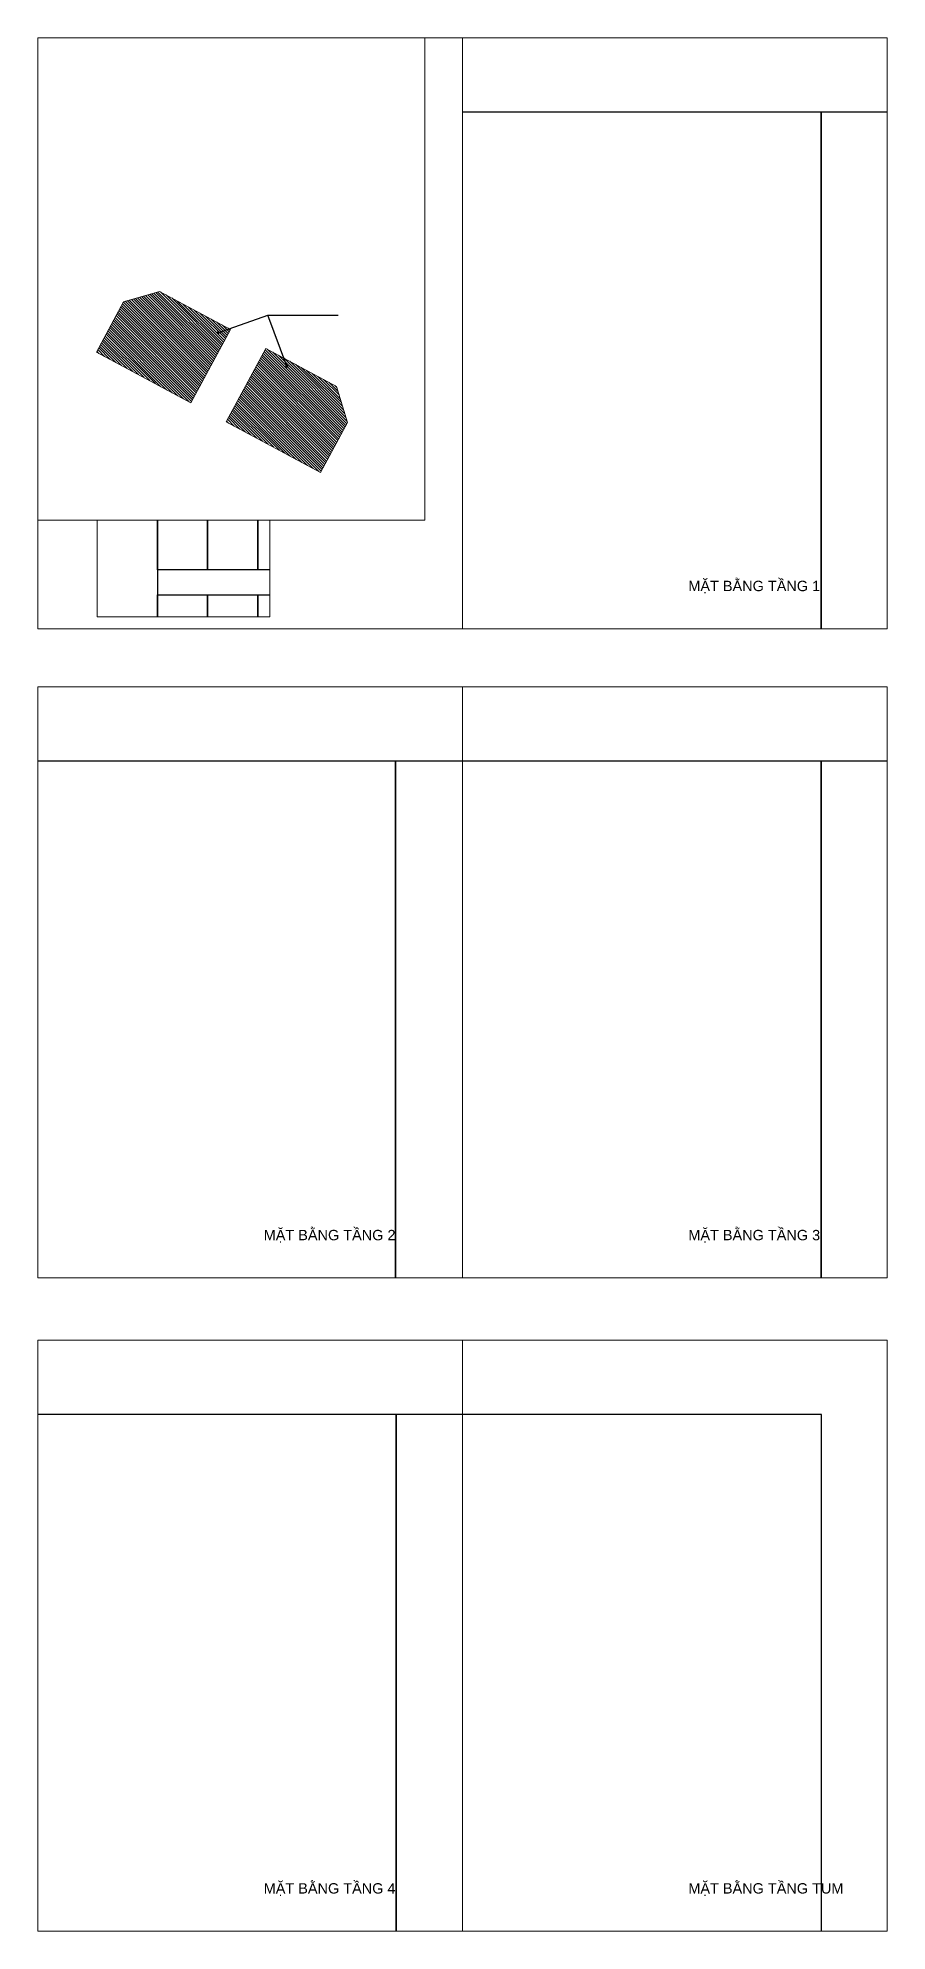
# Paper-space layout 'M26' of a CAD drawing. Header units: millimetres. Extents: x -299 to 929, y -16 to 624.
# Drawn here: x -299 to -12, y -16 to 624 of the extents above.
# The model-space entities are those that its viewports show. They can reach past a viewport. Long polylines and large blocks are cut down to what shows.
import ezdxf
from ezdxf.enums import TextEntityAlignment as Align

# ---------------------------------------------------------------- set-up
doc = ezdxf.new("R2010")
doc.units = ezdxf.units.MM
doc.header["$MEASUREMENT"] = 0
doc.layers.add('A-DO DIEN TICH', color=14, linetype='Continuous', lineweight=0, plot=False)
doc.layers.add('A-KY HIEU', color=34, linetype='Continuous', lineweight=20)
doc.layers.add('A-NET THAY', color=125, linetype='Continuous', lineweight=18)
doc.layers.add('A1- MAU 21', color=7, linetype='Continuous', lineweight=5, true_color=0x585858)
doc.layers.add('LUOI GIONG', color=160, linetype='Continuous', plot=False)
doc.styles.add('A1-arial', font='arial.ttf', dxfattribs={"width": 0.8})
doc.styles.get("Standard").update_dxf_attribs({"font": 'arial.ttf'})
doc.dimstyles.get("Standard").update_dxf_attribs({"dimtxt": 200, "dimasz": 0.18, "dimexe": 0.18, "dimexo": 0.0625, "dimgap": 0.09, "dimtad": 0, "dimtih": 1, "dimtoh": 1, "dimdec": 4, "dimzin": 0, "dimdsep": 46, "dimtxsty": 'Standard', "dimcen": 0.09, "dimadec": 0, "dimazin": 0, "dimtfac": 1, "dimtdec": 4, "dimtofl": 0, "dimtmove": 0, "dimatfit": 3, "dimfxl": 1, "dimtolj": 1, "dimtzin": 0, "dimarcsym": 0})

# ---------------------------------------------------------------- blocks, each defined once
blk = doc.blocks.new('Drawing Title - Metric')
at = {"style": 'A1-arial', "flags": 8}
blk.add_attdef('VIEWNAME', text='', height=4, dxfattribs=at).set_placement((25.62, -12.99), align=Align.BOTTOM_LEFT)
blk.add_attdef('VPSCALE', text='', height=2, dxfattribs=at).set_placement((54.7, -14.31), align=Align.TOP_RIGHT)

msp = doc.modelspace()

# ---------------------------------------------------------------- linework, layer by layer
at = {"layer": 'LUOI GIONG'}
for points in [[(145697, -875000), (-100000, -875000), (-100000, -937500), (145697, -937500)], [(-29303, -875000), (20697, -875000), (20697, -937500), (-29303, -937500)], [(20697, -875000), (45697, -875000), (45697, -900000), (20697, -900000)], [(45697, -875000), (70697, -875000), (70697, -900000), (45697, -900000)], [(70697, -875000), (95697, -875000), (95697, -900000), (70697, -900000)], [(120697, -900000), (145697, -900000), (145697, -875000), (120697, -875000)], [(145697, -900000), (170697, -900000), (170697, -875000), (145697, -875000)], [(170697, -900000), (195697, -900000), (195697, -875000), (170697, -875000)], [(195697, -900000), (220697, -900000), (220697, -875000), (195697, -875000)], [(220697, -900000), (245697, -900000), (245697, -875000), (220697, -875000)], [(20697, -912500), (45697, -912500), (45697, -937500), (20697, -937500)], [(45697, -912500), (70697, -912500), (70697, -937500), (45697, -937500)], [(70697, -912500), (95697, -912500), (95697, -937500), (70697, -937500)]]:
    msp.add_lwpolyline(points, close=True, dxfattribs=at)

psp = doc.layouts.new('M26')

# ---------------------------------------------------------------- hatches: boundary and pattern name
at = {"layer": 'A1- MAU 21'}
h = psp.add_hatch(dxfattribs=at)
h.set_pattern_fill('ANSI31', color=256, scale=5, angle=90)
h.set_pattern_definition([(135, (321.53517, 748.1812), (-0.44194174, -0.44194174), [])])
h.paths.add_polyline_path([(-278.95, 517.43), (-269.76, 534.45), (-257.61, 537.89), (-233.69, 525.07), (-247.06, 500.32)])
h = psp.add_hatch(dxfattribs=at)
h.set_pattern_fill('ANSI31', color=256, scale=5, angle=90)
h.set_pattern_definition([(135, (321.5151, 748.1439), (-0.44194174, -0.44194174), [])])
h.paths.add_polyline_path([(-203.22, 476.77), (-194.13, 493.58), (-197.81, 505.82), (-221.74, 518.66), (-235.12, 493.87)])

# ---------------------------------------------------------------- linework, layer by layer
at = {"layer": 'A-DO DIEN TICH'}
for points in [[(-298.76, 623.6), (-11.7, 623.6), (-11.7, 423.94), (-298.76, 423.94)], [(-278.95, 517.43), (-269.76, 534.45), (-257.61, 537.89), (-233.69, 525.07), (-247.06, 500.32)], [(-203.22, 476.77), (-194.13, 493.58), (-197.81, 505.82), (-221.74, 518.66), (-235.12, 493.87)], [(-298.76, 404.27), (-11.7, 404.27), (-11.7, 204.61), (-298.76, 204.61)], [(-298.76, 183.5), (-11.7, 183.5), (-11.7, -16.16), (-298.76, -16.16)]]:
    psp.add_lwpolyline(points, close=True, dxfattribs=at)

# ---------------------------------------------------------------- block references
at = {"layer": 'A-KY HIEU'}
ref = psp.add_blockref('Drawing Title - Metric', (-101.3, 446.95), dxfattribs=dict(at, xscale=0.875, yscale=0.875, zscale=0.875))
ref.add_attrib('VIEWNAME', 'MẶT BẰNG TẦNG 1', dxfattribs={"layer": '0', "height": 3.5, "style": 'A1-arial', "flags": 8}).set_placement((-78.89, 435.59), align=Align.BOTTOM_LEFT)
ref = psp.add_blockref('Drawing Title - Metric', (-244.83, 227.62), dxfattribs=dict(at, xscale=0.875, yscale=0.875, zscale=0.875))
ref.add_attrib('VIEWNAME', 'MẶT BẰNG TẦNG 2', dxfattribs={"layer": '0', "height": 3.5, "style": 'A1-arial', "flags": 8}).set_placement((-222.42, 216.25), align=Align.BOTTOM_LEFT)
ref = psp.add_blockref('Drawing Title - Metric', (-101.3, 227.62), dxfattribs=dict(at, xscale=0.875, yscale=0.875, zscale=0.875))
ref.add_attrib('VIEWNAME', 'MẶT BẰNG TẦNG 3', dxfattribs={"layer": '0', "height": 3.5, "style": 'A1-arial', "flags": 8}).set_placement((-78.89, 216.25), align=Align.BOTTOM_LEFT)
ref = psp.add_blockref('Drawing Title - Metric', (-244.83, 6.86), dxfattribs=dict(at, xscale=0.875, yscale=0.875, zscale=0.875))
ref.add_attrib('VIEWNAME', 'MẶT BẰNG TẦNG 4', dxfattribs={"layer": '0', "height": 3.5, "style": 'A1-arial', "flags": 8}).set_placement((-222.42, -4.51), align=Align.BOTTOM_LEFT)
ref = psp.add_blockref('Drawing Title - Metric', (-101.3, 6.86), dxfattribs=dict(at, xscale=0.875, yscale=0.875, zscale=0.875))
ref.add_attrib('VIEWNAME', 'MẶT BẰNG TẦNG TUM', dxfattribs={"layer": '0', "height": 3.5, "style": 'A1-arial', "flags": 8}).set_placement((-78.89, -4.51), align=Align.BOTTOM_LEFT)

# ---------------------------------------------------------------- leaders
at = {"layer": 'A-KY HIEU', "ltscale": 5}
for points in [[(-237.87, 523.95), (-221.05, 529.87), (-197.23, 529.87)], [(-214.63, 512.62), (-221.05, 529.87), (-197.23, 529.87)]]:
    psp.add_leader(points, dimstyle='Standard', override={"dimscale": 0.01, "dimasz": 100, "dimgap": 0.06, "dimtad": 0, "dimldrblk": 'Dot'}, dxfattribs=at)

# ---------------------------------------------------------------- viewports
at = {"layer": 'A-NET THAY'}
psp.add_viewport(center=(-233.36, 542.11), size=(130.8, 162.973), view_center_point=(2295251.3, 4199857.54), view_height=72044.785, dxfattribs=at)
for center, size, view_center_point, view_height, status in [((-83.46, 523.77), (143.53, 199.662), (139508.79, -884337.2), 24957.829, 3), ((-249.56, 444.29), (58.35, 32.6707), (33588.54, -899305.85), 48292.0427, 4), ((-226.99, 304.44), (143.53, 199.662), (164554.03, -884341.49), 24957.844, 5), ((-83.46, 304.44), (143.53, 199.662), (189510.55, -884337.2), 24957.829, 6), ((-226.99, 83.67), (143.53, 199.662), (214529.45, -884337.2), 24957.802, 7), ((-83.46, 83.67), (143.53, 199.662), (239502.1, -884337.18), 24957.847, 8)]:
    psp.add_viewport(center=center, size=size, view_center_point=view_center_point, view_height=view_height, status=status, dxfattribs=at)

doc.saveas('drawing.dxf')
